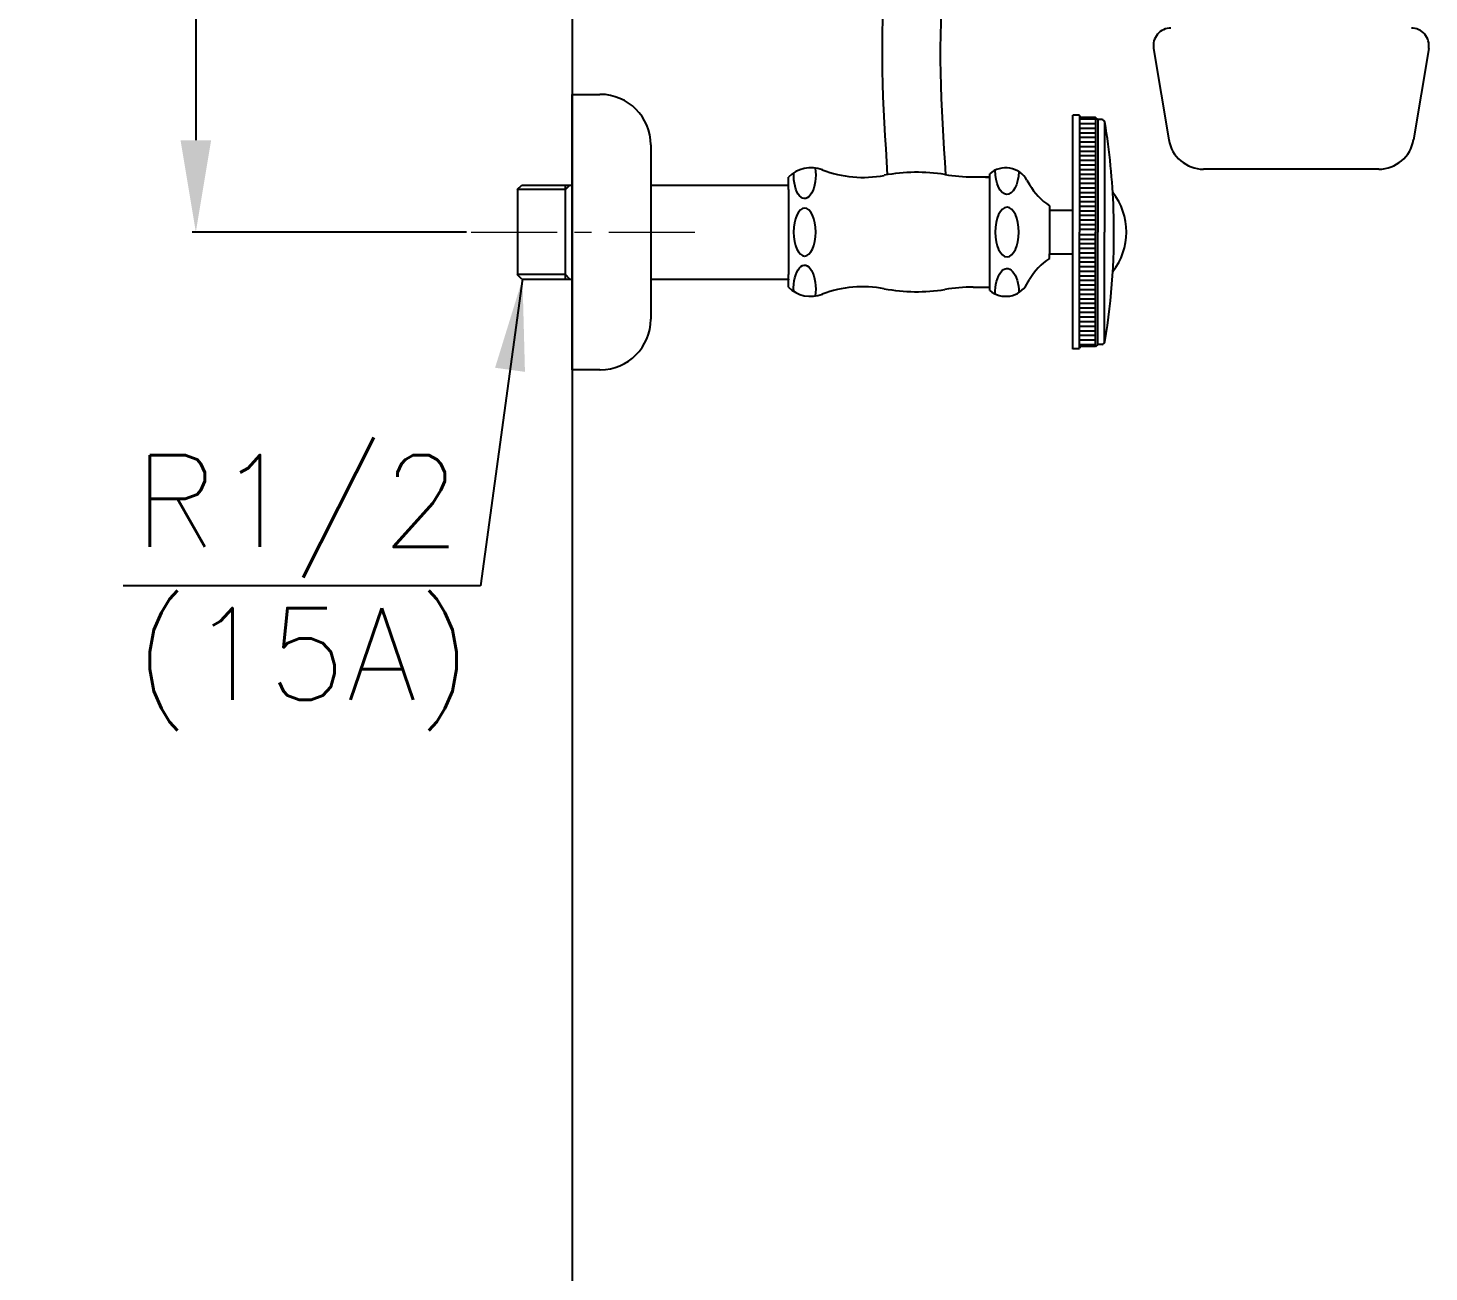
# Model space of a CAD drawing. Extents: x 4792 to 7401, y -361 to 1940.
# Drawn here: x 4807.4 to 5112.9, y 829.8 to 1100.9 of the extents above; entities that cross this region are included whole.
import ezdxf

# ---------------------------------------------------------------- set-up
doc = ezdxf.new("R2010")
doc.units = 0
doc.header["$LTSCALE"] = 3
doc.header["$MEASUREMENT"] = 0
doc.linetypes.add('CENTER', pattern=[2, 1.25, -0.25, 0.25, -0.25])
doc.linetypes.add('HIDDEN', pattern=[0.375, 0.25, -0.125])
doc.layers.get('0').update_dxf_attribs({"linetype": 'CONTINUOUS'})
doc.layers.get('DEFPOINTS').update_dxf_attribs({"linetype": 'CONTINUOUS'})
doc.layers.add('1', color=1, linetype='CENTER', lineweight=5)
doc.layers.add('2', color=2, linetype='HIDDEN', lineweight=9)
for name, color, linetype in [('4', 4, 'CONTINUOUS'), ('6', 6, 'CONTINUOUS'), ('FAUCET', 4, 'CONTINUOUS')]:
    doc.layers.add(name, color=color, linetype=linetype)
doc.styles.add('ROMANS', font='romans', dxfattribs={"height": 10.144927})
doc.dimstyles.get("Standard").update_dxf_attribs({"dimtxt": 0.18, "dimasz": 0.18, "dimexe": 0.18, "dimexo": 0.0625, "dimgap": 0.09, "dimtad": 0, "dimtih": 1, "dimtoh": 1, "dimdec": 4, "dimzin": 0, "dimdsep": 46, "dimtxsty": 'Standard', "dimcen": 0.09, "dimadec": 0, "dimazin": 0, "dimtfac": 1, "dimtdec": 4, "dimtofl": 0, "dimtmove": 0, "dimatfit": 3, "dimfxl": 0, "dimtolj": 1, "dimtzin": 0, "dimarcsym": 0})

# ---------------------------------------------------------------- blocks, each defined once
blk = doc.blocks.new('*D35')
at = {"color": 0, "linetype": 'Continuous', "lineweight": -2}
for p, q in [((4930, 1306.39), (4843.23, 1306.39)), ((4844.03, 1286.39), (4844.03, 1076.39)), ((4903.06, 1056.39), (4843.23, 1056.39))]:
    blk.add_line(p, q, dxfattribs=at)
at = {"color": 0, "linetype": 'Continuous'}
for points in [[(4840.7, 1286.39), (4847.37, 1286.39), (4844.03, 1306.39)], [(4840.7, 1076.39), (4847.37, 1076.39), (4844.03, 1056.39)]]:
    blk.add_solid(points, dxfattribs=at)
at = {"layer": 'DEFPOINTS', "color": 0, "linetype": 'Continuous'}
for p in [(4931, 1306.39), (4844.03, 1056.39), (4904.06, 1056.39)]:
    blk.add_point(p, dxfattribs=at)
at = {"color": 2, "linetype": 'Continuous', "lineweight": 0, "insert": (4822.53, 1181.39), "char_height": 23, "attachment_point": 5, "rotation": 90}
blk.add_mtext('\\A1;250', dxfattribs=at)

msp = doc.modelspace()

# ---------------------------------------------------------------- linework, layer by layer
at = {"layer": '1', "ltscale": 5}
msp.add_line((4904.06, 1056.39), (4954.88, 1056.39), dxfattribs=at)
at = {"layer": '4'}
for p, q in [((4926.1, 1086.39), (4932.1, 1086.39)), ((4926.1, 1026.39), (4926.1, 1086.39)), ((5036.72, 1081.89), (5035.22, 1081.89)), ((5035.22, 1080.89), (5035.22, 1081.89)), ((5036.72, 1081.69), (5036.72, 1081.89)), ((5036.72, 1081.69), (5036.72, 1056.39)), ((5040.22, 1081.39), (5037.02, 1081.39)), ((5040.72, 1080.89), (5040.22, 1081.39)), ((5040.22, 1081.39), (5040.22, 1056.39)), ((5035.22, 1056.39), (5035.22, 1080.89)), ((5040.22, 1080.97), (5036.72, 1080.97)), ((5040.22, 1079.97), (5036.72, 1079.97)), ((5040.22, 1078.97), (5036.72, 1078.97)), ((5041.54, 1080.89), (5040.72, 1080.89)), ((5040.72, 1080.89), (5040.72, 1056.39)), ((5042.13, 1080.39), (5042.13, 1056.39)), ((4943.22, 1075.39), (4943.22, 1037.39)), ((5040.22, 1077.97), (5036.72, 1077.97)), ((5040.22, 1076.97), (5036.72, 1076.97)), ((5040.22, 1075.97), (5036.72, 1075.97)), ((5040.22, 1074.97), (5036.72, 1074.97)), ((5040.22, 1073.97), (5036.72, 1073.97)), ((5040.22, 1072.97), (5036.72, 1072.97)), ((5040.22, 1071.97), (5036.72, 1071.97)), ((5040.22, 1070.97), (5036.72, 1070.97)), ((5040.22, 1069.97), (5036.72, 1069.97)), ((4914.1, 1065.64), (4915.1, 1066.64)), ((4915.1, 1066.64), (4926.1, 1066.64)), ((4924.6, 1046.14), (4924.6, 1066.64)), ((4924.6, 1065.64), (4925.6, 1066.64)), ((4943.22, 1066.64), (4973.22, 1066.64)), ((4973.22, 1065.64), (4973.22, 1068.38)), ((5013.51, 1068.42), (5017.13, 1068.42)), ((5016.22, 1068.39), (5017.13, 1068.39)), ((5017.13, 1068.39), (5017.13, 1069.11)), ((5017.13, 1044.39), (5017.13, 1068.39)), ((5025.25, 1067.71), (5025.8, 1066.75)), ((5040.22, 1068.97), (5036.72, 1068.97)), ((5040.22, 1067.97), (5036.72, 1067.97)), ((5040.22, 1066.97), (5036.72, 1066.97)), ((4924.6, 1065.64), (4914.1, 1065.64)), ((4914.22, 1047.14), (4914.22, 1065.64)), ((4926.1, 1066.02), (4926.1, 1046.75)), ((4973.22, 1065.64), (4973.22, 1047.14)), ((5040.22, 1065.97), (5036.72, 1065.97)), ((5040.22, 1064.97), (5036.72, 1064.97)), ((5040.22, 1063.97), (5036.72, 1063.97)), ((5030.13, 1062.12), (5030.13, 1061.14)), ((5030.13, 1061.14), (5030.13, 1051.64)), ((5030.13, 1061.14), (5035.22, 1061.14)), ((5040.22, 1062.97), (5036.72, 1062.97)), ((5040.22, 1061.97), (5036.72, 1061.97)), ((5040.22, 1060.97), (5036.72, 1060.97)), ((5040.22, 1059.97), (5036.72, 1059.97)), ((5040.22, 1058.97), (5036.72, 1058.97)), ((5040.22, 1057.97), (5036.72, 1057.97)), ((5040.22, 1056.97), (5036.72, 1056.97)), ((5035.22, 1030.89), (5035.22, 1056.39)), ((5036.72, 1031.09), (5036.72, 1056.39)), ((5040.22, 1055.8), (5036.72, 1055.8)), ((5040.22, 1054.8), (5036.72, 1054.8)), ((5040.22, 1031.39), (5040.22, 1056.39)), ((5040.72, 1031.89), (5040.72, 1056.39)), ((5042.13, 1032.39), (5042.13, 1056.39)), ((5030.13, 1051.64), (5035.22, 1051.64)), ((5030.13, 1050.65), (5030.13, 1051.64)), ((5040.22, 1053.8), (5036.72, 1053.8)), ((5040.22, 1052.8), (5036.72, 1052.8)), ((5040.22, 1051.8), (5036.72, 1051.8)), ((5040.22, 1050.8), (5036.72, 1050.8)), ((5040.22, 1049.8), (5036.72, 1049.8)), ((5040.22, 1048.8), (5036.72, 1048.8)), ((5040.22, 1047.8), (5036.72, 1047.8)), ((4915.1, 1046.14), (4914.1, 1047.14)), ((4924.6, 1047.14), (4914.1, 1047.14)), ((4915.1, 1046.14), (4926.1, 1046.14)), ((4925.6, 1046.14), (4924.6, 1047.14)), ((4943.22, 1046.14), (4973.22, 1046.14)), ((4973.22, 1044.39), (4973.22, 1047.14)), ((4973.22, 1046.14), (4973.22, 1045.95)), ((4973.22, 1044.39), (4973.22, 1045.95)), ((5025.25, 1045.06), (5025.8, 1046.02)), ((5040.22, 1046.8), (5036.72, 1046.8)), ((5040.22, 1045.8), (5036.72, 1045.8)), ((5040.22, 1044.8), (5036.72, 1044.8)), ((5013.51, 1044.39), (5017.13, 1044.39)), ((5017.13, 1043.66), (5017.13, 1044.39)), ((5040.22, 1043.8), (5036.72, 1043.8)), ((5040.22, 1042.8), (5036.72, 1042.8)), ((5040.22, 1041.8), (5036.72, 1041.8)), ((5040.22, 1040.8), (5036.72, 1040.8)), ((5040.22, 1039.8), (5036.72, 1039.8)), ((5040.22, 1038.83), (5036.72, 1038.83)), ((5040.22, 1037.83), (5036.72, 1037.83)), ((5040.22, 1036.83), (5036.72, 1036.83)), ((5040.22, 1035.83), (5036.72, 1035.83)), ((5040.22, 1034.83), (5036.72, 1034.83)), ((5040.22, 1033.83), (5036.72, 1033.83)), ((5040.22, 1032.83), (5036.72, 1032.83)), ((5036.72, 1030.92), (5035.22, 1030.92)), ((5040.22, 1031.83), (5036.72, 1031.83)), ((5040.22, 1031.42), (5037.02, 1031.42)), ((5040.72, 1031.92), (5040.22, 1031.42)), ((5041.54, 1031.92), (5040.72, 1031.92)), ((4932.1, 1026.39), (4926.1, 1026.39))]:
    msp.add_line(p, q, dxfattribs=at)
for centre, radius, start, end in [((4932.1, 1075.39), 11, 89.3526, 90), ((4932.22, 1075.39), 11, 0, 90), ((5037.02, 1081.69), 0.3, 180, 270), ((5041.54, 1080.19), 0.7, 9.4934, 90), ((4899.22, 1056.39), 145, 1.9431, 9.4934), ((4978.13, 1063.39), 7, 69.0339, 134.5129), ((4989.51, 1093.14), 24.83, 249.0339, 280.7373), ((5001.22, 1031.42), 38, 80.6952, 100.7373), ((5020.61, 1065.03), 5.36, 30, 130.4306), ((5013.51, 1106.42), 38, 260.6952, 270), ((5037.92, 1073.75), 14, 210, 236.1902), ((5032.97, 1056.34), 14, 0.2473, 38.2141), ((4899.22, 1056.39), 145, 350.5066, 1.9431), ((5032.97, 1056.46), 14, 321.7859, 359.7527), ((5037.92, 1039.02), 14, 123.8098, 150), ((5020.61, 1047.74), 5.36, 229.5694, 330), ((4978.13, 1049.38), 7, 225.5, 290.9661), ((4989.51, 1019.66), 24.83, 79.2627, 110.9661), ((5001.22, 1081.39), 38, 259.2627, 279.3048), ((5013.51, 1006.39), 38, 90, 99.3048), ((4932.22, 1037.39), 11, 270, 0), ((5041.54, 1032.62), 0.7, 270, 350.5066), ((5037.02, 1031.12), 0.3, 90, 180), ((4932.1, 1037.39), 11, 270, 270.6474)]:
    msp.add_arc(centre, radius, start, end, dxfattribs=at)
at = {"layer": '4', "extrusion": (0, 0, -1)}
for centre, major_axis, ratio, start_param, end_param in [((4976.78, 1068.89), (0, -5.22), 0.46009, 4.433611, 7.934688), ((5020.9, 1069.98), (0, -5.4), 0.478204, 4.79078, 7.834251), ((4976.78, 1043.97), (0, -5.22), 0.46009, 1.472186, 5.009627), ((5020.9, 1043.06), (0, -5.4), 0.478204, 1.540108, 4.68362)]:
    msp.add_ellipse(centre, major_axis=major_axis, ratio=ratio, start_param=start_param, end_param=end_param, dxfattribs=at)
for centre, major_axis, ratio in [((4976.78, 1056.39), (0, -5.22), 0.46009), ((5020.9, 1056.39), (0, -5.4), 0.478204)]:
    msp.add_ellipse(centre, major_axis=major_axis, ratio=ratio, dxfattribs=at)
at = {"layer": '4'}
for points in [[(4994.87, 1068.88), (4993.91, 1083.98), (4992.95, 1099.07), (4994.69, 1113.74)], [(5007.57, 1068.88), (5006.62, 1083.7), (5005.68, 1098.52), (5007.3, 1112.94)]]:
    msp.add_open_spline(points, degree=3, dxfattribs=at)
at = {"layer": '6'}
msp.add_line((4926.1, 1801.39), (4926.1, -103.61), dxfattribs=at)
at = {"layer": 'FAUCET', "color": 4}
for p, q in [((5052.85, 1096.38), (5056.16, 1076.52)), ((5112.85, 1096.38), (5109.55, 1076.52)), ((5101.96, 1070.1), (5063.75, 1070.1))]:
    msp.add_line(p, q, dxfattribs=at)
for centre, radius, start, end in [((5056.65, 1097.01), 3.84, 90, 189.4623), ((5109.06, 1097.01), 3.84, 350.5377, 90), ((5063.75, 1077.79), 7.69, 189.4623, 270), ((5101.96, 1077.79), 7.69, 270, 350.5377)]:
    msp.add_arc(centre, radius, start, end, dxfattribs=at)

# ---------------------------------------------------------------- texts
at = {"layer": '2', "insert": (4830.58, 977.79), "char_height": 20, "attachment_point": 4, "style": 'ROMANS'}
msp.add_mtext('R1/2\\P(15A)', dxfattribs=at)

# ---------------------------------------------------------------- dimensions: what is measured, and where the dimension line sits
at = {"color": 3, "linetype": 'Continuous', "lineweight": 0}
dim = msp.add_linear_dim(base=(4844.03, 1056.39), p1=(4931, 1306.39), p2=(4904.06, 1056.39), angle=90, dimstyle='Standard', override={"dimtxt": 23, "dimasz": 20, "dimexe": 0.8, "dimexo": 1, "dimgap": 10, "dimtad": 1, "dimtih": 0, "dimdec": 0, "dimzin": 12, "dimclrt": 2, "dimtdec": 0, "dimtix": 1, "dimtofl": 1, "dimarcsym": 1}, dxfattribs=at)
dim.commit()
dim.dimension.update_dxf_attribs({"geometry": '*D35', "text_midpoint": (4844.03, 1181.39), "dimtype": 160})

# ---------------------------------------------------------------- leaders
msp.add_leader([(4915.26, 1046.19), (4906.07, 979.32), (4828.17, 979.32)], dimstyle='Standard', override={"dimtxt": 20, "dimasz": 20, "dimexe": 5, "dimgap": 10, "dimtad": 0, "dimlfac": 1, "dimzin": 12, "dimclrd": 3, "dimclre": 3, "dimazin": 2, "dimarcsym": 1})

doc.saveas('drawing.dxf')
